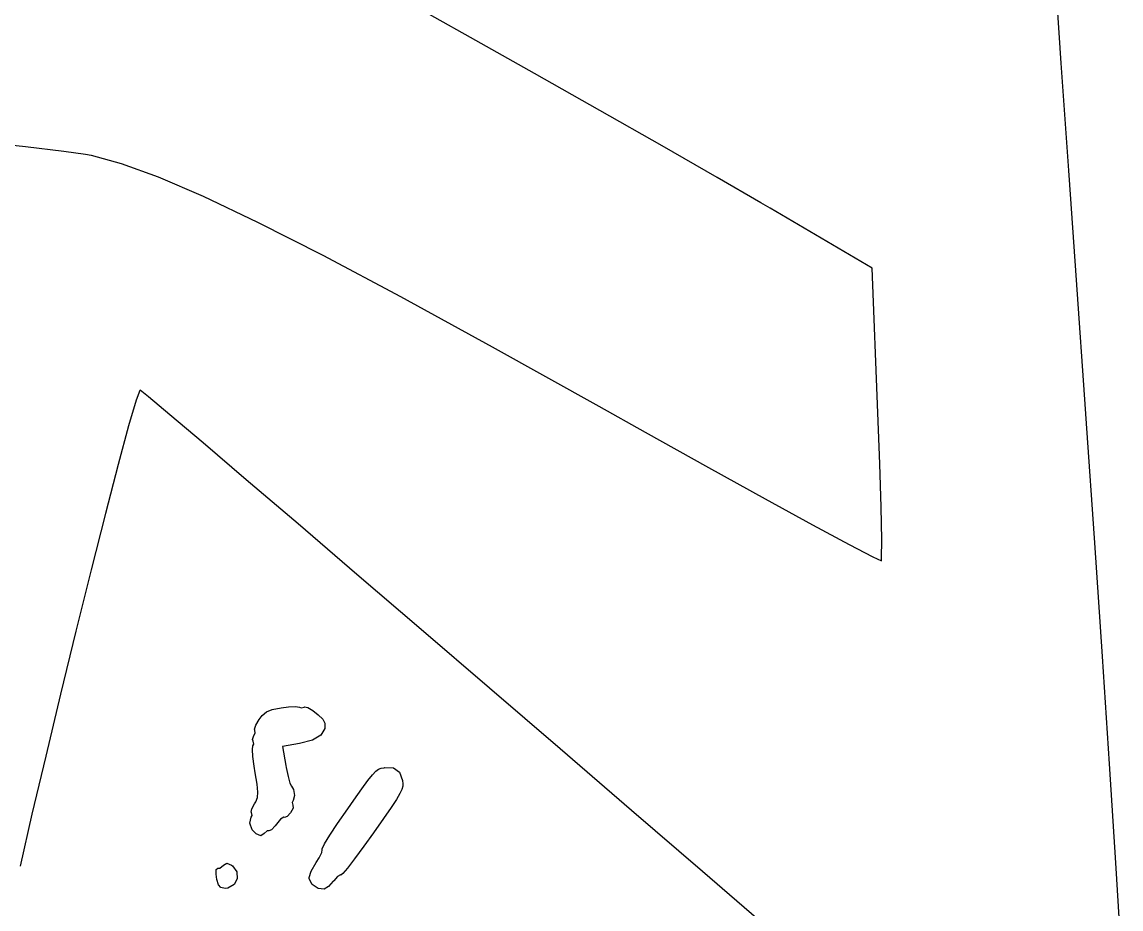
# Model space of a CAD drawing. Header units: millimetres. Extents: x 50.8 to 70.2, y -80.5 to -30.
# Drawn here: x 59.643 to 63.856, y -73.774 to -70.372 of the extents above; entities that cross this region are included whole.
import ezdxf

# ---------------------------------------------------------------- set-up
doc = ezdxf.new("R2010")
doc.units = ezdxf.units.MM
doc.layers.add('B.Mask', color=4, linetype='CONTINUOUS', true_color=0x02ffee)

msp = doc.modelspace()

# ---------------------------------------------------------------- linework, layer by layer
at = {"layer": 'B.Mask', "linetype": 'CONTINUOUS'}
for p, q in [((61.362783, -70.431576), (60.605478, -70.006305)), ((63.599429, -70.150289), (63.625601, -70.530321)), ((61.607715, -70.569591), (61.362783, -70.431576)), ((61.857833, -70.711364), (61.607715, -70.569591)), ((63.625601, -70.530321), (63.654193, -70.94218)), ((62.096712, -70.847526), (61.857833, -70.711364)), ((59.457404, -70.828277), (59.656607, -70.850186)), ((59.656607, -70.850186), (59.803, -70.867589)), ((62.307926, -70.968706), (62.096712, -70.847526)), ((59.803, -70.867589), (59.885899, -70.879353)), ((59.885899, -70.879353), (59.908433, -70.883742)), ((59.908433, -70.883742), (60.02373, -70.914748)), ((60.02373, -70.914748), (60.164759, -70.965955)), ((63.654193, -70.94218), (63.684803, -71.379955)), ((60.164759, -70.965955), (60.336925, -71.04002)), ((62.475048, -71.065532), (62.307926, -70.968706)), ((60.336925, -71.04002), (60.545637, -71.1396)), ((62.511144, -71.086675), (62.475048, -71.065532)), ((62.902199, -71.316503), (62.511144, -71.086675)), ((60.545637, -71.1396), (60.796303, -71.26735)), ((60.796303, -71.26735), (61.09433, -71.425929)), ((62.923911, -71.871815), (62.902199, -71.316503)), ((63.684803, -71.379955), (63.717031, -71.837729)), ((61.09433, -71.425929), (61.445127, -71.617991)), ((61.445127, -71.617991), (61.854102, -71.846194)), ((60.095127, -71.785154), (60.080238, -71.822429)), ((60.095603, -71.785116), (60.095127, -71.785154)), ((60.127586, -71.81042), (60.095603, -71.785116)), ((60.080238, -71.822429), (60.051434, -71.920707)), ((60.210019, -71.879397), (60.127586, -71.81042)), ((61.854102, -71.846194), (62.031885, -71.945866)), ((62.93097, -72.066676), (62.923911, -71.871815)), ((63.717031, -71.837729), (63.722318, -71.91273)), ((60.337022, -71.986986), (60.210019, -71.879397)), ((63.722318, -71.91273), (63.754063, -72.369448)), ((60.051434, -71.920707), (60.011345, -72.069208)), ((62.031885, -71.945866), (62.275061, -72.081432)), ((60.502713, -72.128123), (60.337022, -71.986986)), ((60.011345, -72.069208), (59.9626, -72.257151)), ((62.275061, -72.081432), (62.491482, -72.201177)), ((62.93594, -72.233217), (62.93097, -72.066676)), ((60.701212, -72.297749), (60.502713, -72.128123)), ((62.491482, -72.201177), (62.673529, -72.300934)), ((62.93851, -72.358184), (62.93594, -72.233217)), ((59.9626, -72.257151), (59.907833, -72.473756)), ((60.926638, -72.490801), (60.701212, -72.297749)), ((62.673529, -72.300934), (62.813584, -72.376537)), ((62.813584, -72.376537), (62.904031, -72.42382)), ((62.938368, -72.428323), (62.93851, -72.358184)), ((63.754063, -72.369448), (63.783675, -72.806371)), ((62.904031, -72.42382), (62.93725, -72.438616)), ((62.93725, -72.438616), (62.938368, -72.428323)), ((59.907833, -72.473756), (59.849672, -72.708243)), ((61.17311, -72.702218), (60.926638, -72.490801)), ((59.849672, -72.708243), (59.79075, -72.949832)), ((61.434746, -72.926938), (61.17311, -72.702218)), ((63.783675, -72.806371), (63.810787, -73.217443)), ((61.705667, -73.159899), (61.434746, -72.926938)), ((59.79075, -72.949832), (59.733697, -73.187741)), ((60.579779, -73.018263), (60.601652, -73.009355)), ((60.601652, -73.009355), (60.635844, -73.002182)), ((60.635844, -73.002182), (60.664534, -72.998308)), ((60.664534, -72.998308), (60.691822, -72.997266)), ((60.691822, -72.997266), (60.706878, -73.000062)), ((60.706878, -73.000062), (60.713074, -73.003044)), ((60.713074, -73.003044), (60.724195, -73.000599)), ((60.724195, -73.000599), (60.725721, -72.999326)), ((60.725721, -72.999326), (60.738522, -73.001455)), ((60.738522, -73.001455), (60.757888, -73.012647)), ((60.757888, -73.012647), (60.77869, -73.028994)), ((60.538901, -73.069841), (60.55203, -73.04782)), ((60.55203, -73.04782), (60.563643, -73.032485)), ((60.563643, -73.032485), (60.579779, -73.018263)), ((60.77869, -73.028994), (60.795801, -73.046585)), ((60.795801, -73.046585), (60.804088, -73.061507)), ((60.533963, -73.085171), (60.538901, -73.069841)), ((60.535156, -73.088472), (60.533963, -73.085171)), ((60.536914, -73.099412), (60.535156, -73.088472)), ((60.803918, -73.081895), (60.788873, -73.107635)), ((60.804088, -73.061507), (60.803918, -73.081895)), ((60.52645, -73.124395), (60.532043, -73.109476)), ((60.528928, -73.130477), (60.52645, -73.124395)), ((60.531339, -73.141592), (60.528928, -73.130477)), ((60.532043, -73.109476), (60.536914, -73.099412)), ((60.707267, -73.139931), (60.641277, -73.150674)), ((60.756494, -73.127112), (60.707267, -73.139931)), ((60.788873, -73.107635), (60.756494, -73.127112)), ((60.526296, -73.162001), (60.528273, -73.147967)), ((60.527842, -73.18994), (60.526296, -73.162001)), ((60.528273, -73.147967), (60.531339, -73.141592)), ((60.641277, -73.150674), (60.654154, -73.2237)), ((61.97999, -73.396039), (61.705667, -73.159899)), ((59.733697, -73.187741), (59.681144, -73.411192)), ((60.532534, -73.227105), (60.527842, -73.18994)), ((60.654154, -73.2237), (60.655584, -73.231567)), ((63.810787, -73.217443), (63.835035, -73.596609)), ((60.53669, -73.25183), (60.532534, -73.227105)), ((60.544142, -73.295916), (60.53669, -73.25183)), ((60.655584, -73.231567), (60.662851, -73.265697)), ((60.662851, -73.265697), (60.669952, -73.291071)), ((60.969261, -73.281376), (60.986241, -73.259854)), ((60.986241, -73.259854), (60.99904, -73.246289)), ((60.99904, -73.246289), (61.009516, -73.238572)), ((61.009516, -73.238572), (61.019529, -73.234593)), ((61.019529, -73.234593), (61.030934, -73.232238)), ((61.030934, -73.232238), (61.033405, -73.231826)), ((61.033405, -73.231826), (61.06712, -73.233041)), ((61.06712, -73.233041), (61.089592, -73.24949)), ((61.089592, -73.24949), (61.101644, -73.281752)), ((60.547146, -73.326097), (60.544142, -73.295916)), ((60.669952, -73.291071), (60.675533, -73.302681)), ((60.675533, -73.302681), (60.684348, -73.315981)), ((60.946241, -73.312967), (60.969261, -73.281376)), ((61.103071, -73.303445), (61.099647, -73.315453)), ((61.101644, -73.281752), (61.101725, -73.282212)), ((61.101725, -73.282212), (61.103335, -73.293135)), ((61.103335, -73.293135), (61.103071, -73.303445)), ((60.539427, -73.363042), (60.545607, -73.346946)), ((60.545607, -73.346946), (60.547146, -73.326097)), ((60.687638, -73.338736), (60.68214, -73.358642)), ((60.684348, -73.315981), (60.687638, -73.338736)), ((60.915324, -73.356738), (60.946241, -73.312967)), ((61.091777, -73.331468), (61.078167, -73.3538)), ((61.099647, -73.315453), (61.091777, -73.331468)), ((60.521763, -73.403248), (60.523439, -73.390741)), ((60.523439, -73.390741), (60.534214, -73.371248)), ((60.534214, -73.371248), (60.539427, -73.363042)), ((60.682018, -73.387132), (60.6728, -73.405093)), ((60.68214, -73.358642), (60.678986, -73.365205)), ((60.678986, -73.365205), (60.68136, -73.376311)), ((60.68136, -73.376311), (60.681454, -73.376381)), ((60.681454, -73.376381), (60.682018, -73.387132)), ((60.852944, -73.44663), (60.892024, -73.389989)), ((60.892024, -73.389989), (60.915324, -73.356738)), ((61.057531, -73.384758), (61.02858, -73.426653)), ((61.078167, -73.3538), (61.057531, -73.384758)), ((59.681144, -73.411192), (59.635721, -73.609402)), ((60.515955, -73.445177), (60.521887, -73.421962)), ((60.522667, -73.404293), (60.521763, -73.403248)), ((60.521887, -73.421962), (60.52504, -73.4154)), ((60.52504, -73.4154), (60.522667, -73.404293)), ((60.634486, -73.430371), (60.619119, -73.448646)), ((60.646383, -73.422553), (60.634486, -73.430371)), ((60.648682, -73.42298), (60.646383, -73.422553)), ((60.658876, -73.420045), (60.648682, -73.42298)), ((60.672594, -73.405382), (60.658876, -73.420045)), ((60.6728, -73.405093), (60.672594, -73.405382)), ((61.02858, -73.426653), (60.990025, -73.481793)), ((62.251835, -73.630298), (61.97999, -73.396039)), ((60.524669, -73.47016), (60.515955, -73.445177)), ((60.539992, -73.485973), (60.524669, -73.47016)), ((60.582992, -73.474064), (60.570885, -73.484422)), ((60.589556, -73.474313), (60.582992, -73.474064)), ((60.599258, -73.470823), (60.589556, -73.474313)), ((60.614037, -73.455481), (60.599258, -73.470823)), ((60.619119, -73.448646), (60.614037, -73.455481)), ((60.823119, -73.491647), (60.852944, -73.44663)), ((60.557919, -73.493412), (60.539992, -73.485973)), ((60.570803, -73.484537), (60.557919, -73.493412)), ((60.570885, -73.484422), (60.570803, -73.484537)), ((60.803153, -73.524071), (60.823119, -73.491647)), ((60.990025, -73.481793), (60.953416, -73.533526)), ((60.782759, -73.577619), (60.792658, -73.557466)), ((60.792658, -73.557466), (60.793352, -73.547462)), ((60.793352, -73.547462), (60.79365, -73.542939)), ((60.79365, -73.542939), (60.803153, -73.524071)), ((60.953416, -73.533526), (60.917898, -73.582249)), ((60.415744, -73.606659), (60.42804, -73.598346)), ((60.42804, -73.598346), (60.446183, -73.605755)), ((60.751255, -73.62894), (60.770786, -73.596243)), ((60.770786, -73.596243), (60.782759, -73.577619)), ((60.917898, -73.582249), (60.8909, -73.617416)), ((63.835035, -73.596609), (63.856052, -73.937816)), ((60.386944, -73.640067), (60.387716, -73.623376)), ((60.390285, -73.66156), (60.386944, -73.640067)), ((60.387716, -73.623376), (60.393585, -73.618081)), ((60.393585, -73.618081), (60.401714, -73.61754)), ((60.401714, -73.61754), (60.415744, -73.606659)), ((60.446183, -73.605755), (60.450097, -73.608743)), ((60.450097, -73.608743), (60.466351, -73.631922)), ((60.466351, -73.631922), (60.4682, -73.657932)), ((60.743559, -73.653411), (60.751255, -73.62894)), ((60.863625, -73.643439), (60.852456, -73.649264)), ((60.864904, -73.64393), (60.863625, -73.643439)), ((60.873032, -73.63824), (60.864904, -73.64393)), ((60.8909, -73.617416), (60.873032, -73.63824)), ((62.515322, -73.857614), (62.251835, -73.630298)), ((60.396753, -73.68126), (60.390285, -73.66156)), ((60.404631, -73.692134), (60.396753, -73.68126)), ((60.456565, -73.680827), (60.432369, -73.694659)), ((60.4682, -73.657932), (60.456565, -73.680827)), ((60.743773, -73.658472), (60.743559, -73.653411)), ((60.7558, -73.680919), (60.743773, -73.658472)), ((60.777969, -73.695744), (60.7558, -73.680919)), ((60.818213, -73.68748), (60.801087, -73.697823)), ((60.836416, -73.668007), (60.818213, -73.68748)), ((60.837832, -73.666035), (60.836416, -73.668007)), ((60.852456, -73.649264), (60.837832, -73.666035)), ((60.421912, -73.695869), (60.404631, -73.692134)), ((60.432369, -73.694659), (60.421912, -73.695869)), ((60.801087, -73.697823), (60.777969, -73.695744))]:
    msp.add_line(p, q, dxfattribs=at)

doc.saveas('drawing.dxf')
